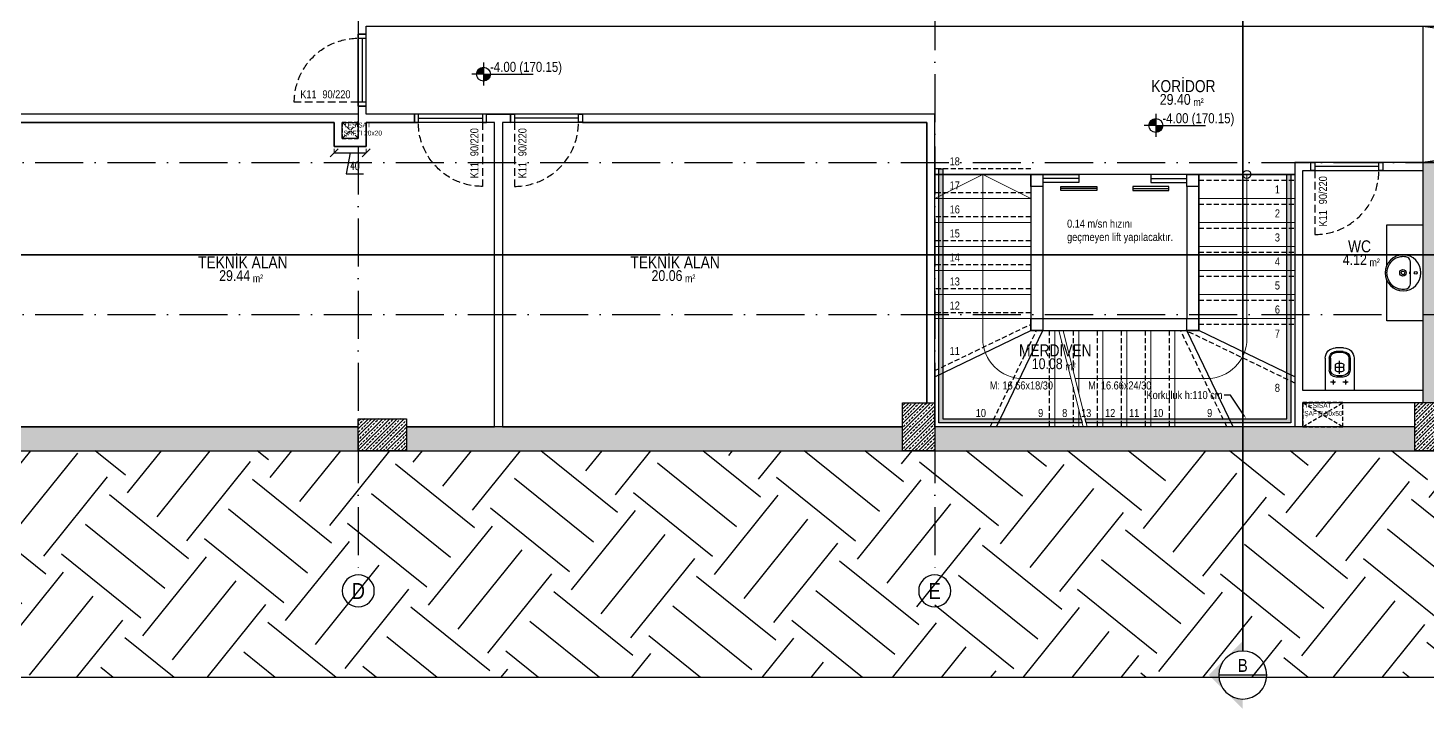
# Model space of a CAD drawing. Header units: millimetres. Extents: x 82776 to 137242, y 11666 to 27998.
# Drawn here: x 99979 to 101727, y 21619 to 22469 of the extents above; entities that cross this region are included whole.
import ezdxf
from ezdxf import colors
from ezdxf.entities.mleader import LeaderData, LeaderLine
from ezdxf.enums import TextEntityAlignment as Align
from ezdxf.math import Vec2, Vec3

# ---------------------------------------------------------------- set-up
doc = ezdxf.new("R2010")
doc.units = ezdxf.units.MM
for name, pattern in [('( Hidden )', [0.375, 0.25, -0.125]), ('ACAD_ISO10W100', [18, 12, -3, 0, -3]), ('DASHED', [15, 10, -5]), ('GC5102G0200$0$HIDDEN', [9.525, 6.35, -3.175])]:
    doc.linetypes.add(name, pattern=pattern)
doc.layers.add('0_IFC_Area', color=100, linetype='Continuous', plot=False)
for name, color, linetype in [('0_IFC_Dimension_Interior_Horizontal_50', 253, 'Continuous'), ('0_IFC_Door_Text', 11, 'Continuous'), ('0_IFC_Elevation_3', 21, 'Continuous'), ('0_IFC_Grid', 14, 'ACAD_ISO10W100'), ('0_IFC_Grid_Text_100', 14, 'Continuous'), ('0_IFC_Hatch', 250, 'Continuous'), ('0_IFC_Hatch_Structure', 251, 'Continuous'), ('0_IFC_Notation_Level_200', 160, 'Continuous'), ('0_IFC_Notation_Section_50', 10, 'Continuous'), ('0_IFC_Room_Text(No)_50', 12, 'Continuous'), ('0_IFC_Stair_Text', 221, 'Continuous'), ('0_IFC_Steelsection', 20, 'Continuous'), ('0_IFC_Text_Explanation_50', 231, 'Continuous'), ('1_IFC_Concrete_Section', 50, 'Continuous'), ('1_IFC_Door', 83, 'Continuous'), ('1_IFC_Stair', 210, 'Continuous'), ('1_IFC_Stair_Concrete', 252, '( Hidden )'), ('2_IFC_Handrail', 181, 'Continuous'), ('2_IFC_Wall', 130, 'Continuous'), ('3_IFC_Window', 136, 'Continuous'), ('5_IFC_Mechanical_Shaft', 132, 'Continuous'), ('6_IFC_Furniture_WC', 64, 'Continuous')]:
    doc.layers.add(name, color=color, linetype=linetype)
doc.layers.add('ZZZZ', color=6, linetype='Continuous', lineweight=0)
doc.styles.add('IFC_TEXT', font='ARIALN.TTF')
doc.styles.add('IFC_TEXT_DIM', font='romans.shx', dxfattribs={"width": 0.7})
doc.dimstyles.new('IFC_Dim50', dxfattribs={"dimtxt": 10, "dimasz": 10, "dimexe": 0.00125, "dimexo": 0.000625, "dimgap": 5, "dimtad": 1, "dimdec": 4, "dimrnd": 0.5, "dimzin": 9, "dimtxsty": 'IFC_TEXT_DIM', "dimblk": 'OBLIQUE', "dimcen": -2.5, "dimclrd": 256, "dimclre": 256, "dimclrt": 256, "dimazin": 0, "dimtfac": 1, "dimtdec": 4, "dimtix": 1, "dimtmove": 1, "dimatfit": 3, "dimfxl": 5, "dimfxlon": 1, "dimtfillclr": 256, "dimlwd": -1, "dimlwe": 5, "dimarcsym": 0})
pattern_1 = [(225, (-98017.972, -21881.323), (4.49012806, -4.49012806), []), (225, (-98022.462, -21881.323), (4.49012806, -4.49012806), [3.175, -1.5875])]
pattern_2 = [(225, (-94669.722, -21180.152), (4.49012806, -4.49012806), []), (225, (-94674.212, -21180.152), (4.49012806, -4.49012806), [3.175, -1.5875])]

# ---------------------------------------------------------------- blocks, each defined once
blk = doc.blocks.new('B NK ST')
at = {"layer": '0_IFC_Hatch_Structure', "transparency": 33554687}
h = blk.add_hatch(dxfattribs=at)
h.set_pattern_fill('ANSI33', color=256, angle=180)
h.set_pattern_definition(pattern_1)
h.paths.add_polyline_path([(1360, 59.9), (1360, -0.1), (1320, -0.1), (1320, 59.9)])
h = blk.add_hatch(dxfattribs=at)
h.set_pattern_fill('ANSI33', color=256, angle=180)
h.set_pattern_definition(pattern_1)
h.paths.add_polyline_path([(1960, 60), (2000, 60), (2000, 0), (1960, 0)])
h = blk.add_hatch(dxfattribs=at)
h.set_pattern_fill('ANSI33', color=256, angle=180)
h.set_pattern_definition(pattern_1)
h.paths.add_polyline_path([(640, 0), (640, 40), (700, 40), (700, 0)])
at = {"layer": '0_IFC_Steelsection'}
for points in [[(1495, 330), (1480, 330), (1480, 345), (1495, 345)], [(1690, 330), (1675, 330), (1675, 345), (1690, 345)], [(1495, 150), (1480, 150), (1480, 165), (1495, 165)], [(1690, 150), (1675, 150), (1675, 165), (1690, 165)]]:
    blk.add_lwpolyline(points, close=True, dxfattribs=at)
at = {"layer": '1_IFC_Concrete_Section'}
for points in [[(1360, 59.9), (1360, -0.1), (1320, -0.1), (1320, 59.9)], [(1960, 60), (2000, 60), (2000, 0), (1960, 0)], [(640, 0), (640, 40), (700, 40), (700, 0)]]:
    blk.add_lwpolyline(points, close=True, dxfattribs=at)
at = {"layer": '3_IFC_Window'}
for points in [[(1495, 345), (1540, 345), (1540, 335), (1495, 335)], [(1540, 340), (1495, 340)], [(1675, 345), (1630, 345), (1630, 335), (1675, 335)], [(1630, 340), (1675, 340)], [(1480, 330), (1480, 165)], [(1495, 330), (1495, 165)], [(1675, 330), (1675, 165)], [(1690, 330), (1690, 165)], [(1495, 165), (1675, 165)], [(1495, 150), (1675, 150)]]:
    blk.add_lwpolyline(points, dxfattribs=at)
at = {"layer": '3_IFC_Window', "elevation": -15965.8}
for points in [[(1517.5, 329.8), (1562.5, 329.8), (1562.5, 324.8), (1517.5, 324.8)], [(1652.5, 329.8), (1607.5, 329.8), (1607.5, 324.8), (1652.5, 324.8)]]:
    blk.add_lwpolyline(points, close=True, dxfattribs=at)
for points in [[(1562.5, 327.3), (1517.5, 327.3)], [(1607.5, 327.3), (1652.5, 327.3)]]:
    blk.add_lwpolyline(points, dxfattribs=at)
at = {"layer": '0_IFC_Text_Explanation_50', "insert": (1661.5, 288.5, 425.7), "char_height": 10, "attachment_point": 3, "style": 'IFC_TEXT'}
blk.add_mtext_dynamic_manual_height_columns('\\pxql;0.14 m/sn hızını geçmeyen lift yapılacaktır. ', width=136.083, gutter_width=6.25, heights=[0], dxfattribs=at)
blk = doc.blocks.new('B B1 ST')
at = {"layer": '0_IFC_Hatch_Structure', "transparency": 33554687}
h = blk.add_hatch(dxfattribs=at)
h.set_pattern_fill('ANSI33', color=256, angle=180)
h.set_pattern_definition(pattern_2)
h.paths.add_polyline_path([(2000, 330), (2590, 330), (2590, 360), (1970, 360), (1970, 60), (2000, 60), (2000, 330)])
h = blk.add_hatch(dxfattribs=at)
h.set_pattern_fill('ANSI33', color=256, angle=180)
h.set_pattern_definition([(225, (-95989.7425, -21180.262), (4.49012806, -4.49012806), []), (225, (-95994.2326, -21180.262), (4.49012806, -4.49012806), [3.175, -1.5875])])
h.paths.add_polyline_path([(60, -0.1), (640, -0.1), (640, 29.9), (60, 29.9)])
h = blk.add_hatch(dxfattribs=at)
h.set_pattern_fill('ANSI33', color=256, angle=180)
h.set_pattern_definition([(225, (-95309.722, -21180.262), (4.49012806, -4.49012806), []), (225, (-95314.212, -21180.262), (4.49012806, -4.49012806), [3.175, -1.5875])])
h.paths.add_polyline_path([(700, -0.1), (1320, -0.1), (1320, 29.9), (700, 29.9)])
h = blk.add_hatch(dxfattribs=at)
h.set_pattern_fill('ANSI33', color=256, angle=180)
h.set_pattern_definition(pattern_2)
h.paths.add_polyline_path([(1360, 0), (1960, 0), (1960, 30), (1360, 30)])
at = {"layer": '1_IFC_Concrete_Section', "elevation": 425.7}
blk.add_lwpolyline([(2000, 330), (2590, 330), (2590, 360), (1970, 360), (1970, 60), (2000, 60), (2000, 330)], close=True, dxfattribs=at)
at = {"layer": '1_IFC_Concrete_Section'}
for points in [[(60, -0.1), (640, -0.1), (640, 29.9), (60, 29.9)], [(700, -0.1), (1320, -0.1), (1320, 29.9), (700, 29.9)], [(1360, 0), (1960, 0), (1960, 30), (1360, 30)]]:
    blk.add_lwpolyline(points, close=True, dxfattribs=at)
blk.add_blockref('B NK ST', (0, 0))
blk = doc.blocks.new('0_IFC_AXIS_TEXT_100')
at = {"layer": '0_IFC_Grid_Text_100'}
blk.add_circle((0, 1000), 1000, dxfattribs=at)
at = {"layer": '0_IFC_Grid_Text_100', "style": 'IFC_TEXT'}
blk.add_attdef('AXIS_NO', text='', height=1000, dxfattribs=at).set_placement((0, 993), align=Align.MIDDLE_CENTER)
blk = doc.blocks.new('B_B1 AKS')
at = {"layer": '0_IFC_Grid', "ltscale": 5}
for points in [[(640, 1461.13881), (640, -155)], [(1360, 1461.13881), (1360, -155)], [(-1025, 360), (2715, 360)], [(-1025, 170), (2715, 170)], [(-1025, 0), (2715, 0)]]:
    blk.add_lwpolyline(points, dxfattribs=at)
ref = blk.add_blockref('0_IFC_AXIS_TEXT_100', (640.00262, -195), dxfattribs=dict(xscale=-0.02, yscale=0.02, zscale=0.02, rotation=0.0064968962269241))
ref.add_attrib('AXIS_NO', 'D', dxfattribs={"layer": '0_IFC_Grid_Text_100', "height": 20, "rotation": 0.0064969, "style": 'IFC_TEXT'}).set_placement((640.00037, -175.14568), align=Align.MIDDLE_CENTER)
ref = blk.add_blockref('0_IFC_AXIS_TEXT_100', (1360.00262, -195), dxfattribs=dict(xscale=-0.02, yscale=0.02, zscale=0.02, rotation=0.0064968962269241))
ref.add_attrib('AXIS_NO', 'E', dxfattribs={"layer": '0_IFC_Grid_Text_100', "height": 20, "rotation": 0.0064969, "style": 'IFC_TEXT'}).set_placement((1360.00037, -175.14568), align=Align.MIDDLE_CENTER)
blk = doc.blocks.new('0_IFC_DOOR_TAG_50')
at = {"layer": '0_IFC_Door_Text', "style": 'IFC_TEXT'}
for tag, p in [('DOOR_TYPE', (0, 0)), ('DOOR_SIZE', (27.7, 0))]:
    blk.add_attdef(tag, p, '', height=10, dxfattribs=at)
blk = doc.blocks.new('B_B1_KAPI POZU')
at = {"transparency": 33554687}
blk.add_blockref('0_IFC_DOOR_TAG_50', (-1432.5, 440, 425.7), dxfattribs=at).add_auto_attribs({'DOOR_TYPE': 'K11', 'DOOR_SIZE': '90/220'})
at = {"transparency": 33554687, "rotation": 90}
for p in [(-1210, 340, 425.7), (-1150, 340, 425.7), (-150, 280, 425.7)]:
    blk.add_blockref('0_IFC_DOOR_TAG_50', p, dxfattribs=at).add_auto_attribs({'DOOR_TYPE': 'K11', 'DOOR_SIZE': '90/220'})
blk = doc.blocks.new('0_IFC_ROOM_TEXT_50')
at = {"layer": '0_IFC_Room_Text(No)_50', "insert": (13.2, -40), "char_height": 9.62, "attachment_point": 1, "style": 'IFC_TEXT'}
blk.add_mtext_dynamic_manual_height_columns('m²', width=16.695, gutter_width=6.88, heights=[0], dxfattribs=at)
at = {"layer": '0_IFC_Room_Text(No)_50', "style": 'IFC_TEXT'}
blk.add_attdef('ROOM_NUMBER', text='', height=7.7, dxfattribs=at).set_placement((0.7, -10.7), align=Align.CENTER)
blk.add_attdef('ROOM_NAME', text='', height=13.5, dxfattribs=at).set_placement((0.7, -24.8), align=Align.MIDDLE_CENTER)
blk.add_attdef('AREA', text='', height=13.5, dxfattribs=at).set_placement((9.8, -49.7), align=Align.RIGHT)
at = {"layer": '0_IFC_Text_Explanation_50', "style": 'IFC_TEXT', "flags": 1}
for tag, p in [('DÖŞEME:', (-41.1, -64.4)), ('DUVAR:', (-41.1, -75.5)), ('TAVAN:', (-41.1, -86.7))]:
    blk.add_attdef(tag, p, '', height=7.7, dxfattribs=at)
blk = doc.blocks.new('A_B1_NET ALAN')
at = {"layer": '0_IFC_Area'}
for points in [[(-1360, 420), (-2870, 420), (-2870, 545), (-1970, 545), (-1970, 560), (-1360, 560)], [(-1350, 420), (-1350, 530), (590, 530), (590, 360), (-190, 360), (-190, 345), (-640, 345), (-640, 420)]]:
    blk.add_lwpolyline(points, close=True, dxfattribs=at)
at = {"layer": '0_IFC_Area', "elevation": 425.7}
for points in [[(-1940, 29.9), (-1360, 29.9), (-1360, 40), (-1300, 40), (-1300, 29.9), (-1190, 29.9), (-1190, 410), (-1350, 410), (-1350, 380), (-1390, 380), (-1390, 410), (-1970, 410), (-1970, 40), (-1940, 40)], [(-1180, 29.9), (-680, 29.9), (-680, 59.9), (-650, 59.9), (-650, 410), (-1180, 410)], [(-30, 75), (-180, 75), (-180, 350), (-30, 350)], [(-190, 30), (-640, 30), (-640, 345), (-520, 345), (-520, 150), (-310, 150), (-310, 345), (-190, 345)]]:
    blk.add_lwpolyline(points, close=True, dxfattribs=at)
ref = blk.add_blockref('0_IFC_ROOM_TEXT_50', (-330, 480))
ref.add_attrib('ROOM_NAME', 'KORİDOR', dxfattribs={"layer": '0_IFC_Room_Text(No)_50', "height": 15, "style": 'IFC_TEXT'}).set_placement((-329.3, 455.2), align=Align.MIDDLE_CENTER)
ref.add_attrib('AREA', '29.40', dxfattribs={"layer": '0_IFC_Room_Text(No)_50', "height": 13.47, "style": 'IFC_TEXT'}).set_placement((-320.2, 431.9), align=Align.RIGHT)
ref = blk.add_blockref('0_IFC_ROOM_TEXT_50', (-110, 280, 425.7))
ref.add_attrib('ROOM_NAME', 'WC', dxfattribs={"layer": '0_IFC_Room_Text(No)_50', "height": 15, "style": 'IFC_TEXT'}).set_placement((-109.3, 255.2, 425.7), align=Align.MIDDLE_CENTER)
ref.add_attrib('AREA', '4.12', dxfattribs={"layer": '0_IFC_Room_Text(No)_50', "height": 13.47, "style": 'IFC_TEXT'}).set_placement((-100.1, 231.9, 425.7), align=Align.RIGHT)
ref = blk.add_blockref('0_IFC_ROOM_TEXT_50', (-1505, 260, 425.7))
ref.add_attrib('ROOM_NAME', 'TEKNİK ALAN', dxfattribs={"layer": '0_IFC_Room_Text(No)_50', "height": 15, "style": 'IFC_TEXT'}).set_placement((-1504.3, 235.2, 425.7), align=Align.MIDDLE_CENTER)
ref.add_attrib('AREA', '29.44', dxfattribs={"layer": '0_IFC_Room_Text(No)_50', "height": 13.47, "style": 'IFC_TEXT'}).set_placement((-1495.2, 211.9, 425.7), align=Align.RIGHT)
ref = blk.add_blockref('0_IFC_ROOM_TEXT_50', (-965, 260, 425.7))
ref.add_attrib('ROOM_NAME', 'TEKNİK ALAN', dxfattribs={"layer": '0_IFC_Room_Text(No)_50', "height": 15, "style": 'IFC_TEXT'}).set_placement((-964.3, 235.2, 425.7), align=Align.MIDDLE_CENTER)
ref.add_attrib('AREA', '20.06', dxfattribs={"layer": '0_IFC_Room_Text(No)_50', "height": 13.47, "style": 'IFC_TEXT'}).set_placement((-955.1, 211.9, 425.7), align=Align.RIGHT)
ref = blk.add_blockref('0_IFC_ROOM_TEXT_50', (-490, 150, -1518.3))
ref.add_attrib('ROOM_NAME', 'MERDİVEN', dxfattribs={"layer": '0_IFC_Room_Text(No)_50', "height": 15, "style": 'IFC_TEXT'}).set_placement((-489.3, 125.2, -1518.3), align=Align.MIDDLE_CENTER)
ref.add_attrib('AREA', '10.08', dxfattribs={"layer": '0_IFC_Room_Text(No)_50', "height": 13.47, "style": 'IFC_TEXT'}).set_placement((-480.1, 101.9, -1518.3), align=Align.RIGHT)
blk = doc.blocks.new('_Oblique')
at = {"color": 0, "linetype": 'ByBlock', "lineweight": -2}
blk.add_line((-0.5, -0.5), (0.5, 0.5), dxfattribs=at)
blk = doc.blocks.new('*D824')
at = {"layer": '0_IFC_Dimension_Interior_Horizontal_50', "lineweight": 5, "transparency": 16777216}
for p, q in [((1510, 237.1), (1510, 232.1)), ((1550, 237.1), (1550, 232.1))]:
    blk.add_line(p, q, dxfattribs=at)
at = {"layer": '0_IFC_Dimension_Interior_Horizontal_50', "transparency": 16777216}
for p, q in [((1510, 232.1), (1550, 232.1)), ((1530, 232.1), (1525, 205.8)), ((1525, 205.8), (1546.3, 205.8))]:
    blk.add_line(p, q, dxfattribs=at)
at = {"layer": 'Defpoints', "color": 0, "transparency": 16777216}
for p in [(1510, 247.1), (1550, 240), (1550, 232.1)]:
    blk.add_point(p, dxfattribs=at)
at = {"layer": '0_IFC_Dimension_Interior_Horizontal_50', "transparency": 16777216, "xscale": 10, "yscale": 10, "zscale": 10, "rotation": 180}
blk.add_blockref('_Oblique', (1510, 232.1), dxfattribs=at)
at = {"layer": '0_IFC_Dimension_Interior_Horizontal_50', "transparency": 16777216, "xscale": 10, "yscale": 10, "zscale": 10}
blk.add_blockref('_Oblique', (1550, 232.1), dxfattribs=at)
at = {"layer": '0_IFC_Dimension_Interior_Horizontal_50', "transparency": 16777216, "insert": (1535.7, 215.8), "char_height": 10, "attachment_point": 5, "style": 'IFC_TEXT_DIM'}
blk.add_mtext('40', dxfattribs=at)
blk = doc.blocks.new('B B1 SAFTLAR')
at = {"layer": '5_IFC_Mechanical_Shaft', "linetype": '( Hidden )', "ltscale": 20, "transparency": 33554687, "elevation": 1277.2}
for points in [[(-1380, 390), (-1360, 390), (-1360, 410), (-1380, 410)], [(-180, 30), (-130, 30), (-130, 60), (-180, 60)]]:
    blk.add_lwpolyline(points, close=True, dxfattribs=at)
for points in [[(-1380, 410), (-1360, 390)], [(-1380, 390), (-1360, 410)], [(-180, 30), (-130, 60)], [(-180, 60), (-130, 30)]]:
    blk.add_lwpolyline(points, dxfattribs=at)
at = {"layer": '0_IFC_Text_Explanation_50', "char_height": 6, "attachment_point": 1, "style": 'IFC_TEXT'}
for s, insert in [('\\pxql;TESİSAT\\PŞAFTI 20x20', (-1378.4, 409.6, 1277.2)), ('\\pxql;TESİSAT\\PŞAFTI 30x50', (-178.4, 59.6, 1277.2))]:
    blk.add_mtext_dynamic_manual_height_columns(s, width=93.331, gutter_width=12.5, heights=[0], dxfattribs=dict(at, insert=insert))
blk = doc.blocks.new('*U1083')
at = {"layer": '0_IFC_Room_Text(No)_50'}
h = blk.add_hatch(color=256, dxfattribs=at)
h.paths.add_polyline_path([(1061, 0), (530, 530, -0.414214), (530, -530)])
h.paths.add_polyline_path([(530, -530, -0.198912), (0, -750), (0, -1061)])
h.paths.add_polyline_path([(530, 530), (0, 1061), (0, 750, -0.198912)])
at = {"layer": '0_IFC_Room_Text(No)_50', "linetype": 'Continuous'}
blk.add_line((-750, 0), (750, 0), dxfattribs=at)
blk.add_circle((0, 0), 750, dxfattribs=at)
at = {"layer": '0_IFC_Room_Text(No)_50', "style": 'IFC_TEXT'}
blk.add_attdef('NO', text='', height=400, dxfattribs=at).set_placement((0, 100), align=Align.CENTER)
for p in [(0, -100), (0, -374)]:
    blk.add_attdef('SHEET', text='', height=200, dxfattribs=at).set_placement(p, align=Align.TOP_CENTER)
blk = doc.blocks.new('B BLOK_KESIT YERLERI_B1')
at = {"layer": '0_IFC_Notation_Section_50', "linetype": 'DASHED', "ltscale": 3, "const_width": 2}
blk.add_lwpolyline([(0, -494.6), (0, 1235.4)], dxfattribs=at)
at = {"layer": '0_IFC_Notation_Section_50', "linetype": 'DASHED', "ltscale": 3, "const_width": 2, "elevation": -425.7}
blk.add_lwpolyline([(-2833.8, 0), (1025.2, 0)], dxfattribs=at)
ref = blk.add_blockref('*U1083', (0, -524.6), dxfattribs=dict(xscale=-0.0400000000259542, yscale=0.0400000000259542, zscale=0.0400000000259542))
ref.add_attrib('NO', 'B', dxfattribs={"layer": '0_IFC_Room_Text(No)_50', "height": 16, "style": 'IFC_TEXT'}).set_placement((0, -520.6), align=Align.CENTER)
blk = doc.blocks.new('*U688')
at = {"layer": '0_IFC_Hatch_Structure'}
blk.add_lwpolyline([(0, 0), (-90, 0)], dxfattribs=at)
at = {"layer": '1_IFC_Door', "linetype": 'GC5102G0200$0$HIDDEN', "ltscale": 1.5}
blk.add_lwpolyline([(-5, 0), (-5, 80)], dxfattribs=at)
at = {"layer": '1_IFC_Door'}
for points in [[(-85, 0), (-85, -10), (-90, -10), (-90, 0), (-85, 0)], [(-85, -5), (-5, -5), (-5, 0), (-85, 0)]]:
    blk.add_lwpolyline(points, dxfattribs=at)
blk.add_lwpolyline([(-5, -10), (-5, 0), (0, 0), (0, -10)], close=True, dxfattribs=at)
at = {"layer": '1_IFC_Door', "linetype": 'GC5102G0200$0$HIDDEN', "ltscale": 1.5}
blk.add_arc((-5, 0), 80, 90, 180, dxfattribs=at)
blk = doc.blocks.new('*U1587')
at = {"layer": '0_IFC_Hatch_Structure'}
blk.add_lwpolyline([(0, 0), (-90, 0)], dxfattribs=at)
at = {"layer": '1_IFC_Door', "linetype": 'GC5102G0200$0$HIDDEN', "ltscale": 1.5}
blk.add_lwpolyline([(-5, 0), (-5, 80)], dxfattribs=at)
at = {"layer": '1_IFC_Door'}
for points in [[(-85, 0), (-85, -10), (-90, -10), (-90, 0), (-85, 0)], [(-85, -5), (-5, -5), (-5, 0), (-85, 0)]]:
    blk.add_lwpolyline(points, dxfattribs=at)
blk.add_lwpolyline([(-5, -10), (-5, 0), (0, 0), (0, -10)], close=True, dxfattribs=at)
at = {"layer": '1_IFC_Door', "linetype": 'GC5102G0200$0$HIDDEN', "ltscale": 1.5}
blk.add_arc((-5, 0), 80, 90, 180, dxfattribs=at)
blk = doc.blocks.new('*U1590')
at = {"layer": '0_IFC_Hatch_Structure'}
blk.add_lwpolyline([(0, 0), (-90, 0)], dxfattribs=at)
at = {"layer": '1_IFC_Door', "linetype": 'GC5102G0200$0$HIDDEN', "ltscale": 1.5}
blk.add_lwpolyline([(-5, 0), (-5, 80)], dxfattribs=at)
at = {"layer": '1_IFC_Door'}
for points in [[(-85, 0), (-85, -10), (-90, -10), (-90, 0), (-85, 0)], [(-85, -5), (-5, -5), (-5, 0), (-85, 0)]]:
    blk.add_lwpolyline(points, dxfattribs=at)
blk.add_lwpolyline([(-5, -10), (-5, 0), (0, 0), (0, -10)], close=True, dxfattribs=at)
at = {"layer": '1_IFC_Door', "linetype": 'GC5102G0200$0$HIDDEN', "ltscale": 1.5}
blk.add_arc((-5, 0), 80, 90, 180, dxfattribs=at)
blk = doc.blocks.new('*U1504')
at = {"layer": '0_IFC_Hatch_Structure'}
blk.add_lwpolyline([(0, 0), (-90, 0)], dxfattribs=at)
at = {"layer": '1_IFC_Door', "linetype": 'GC5102G0200$0$HIDDEN', "ltscale": 1.5}
blk.add_lwpolyline([(-5, 0), (-5, 80)], dxfattribs=at)
at = {"layer": '1_IFC_Door'}
for points in [[(-85, 0), (-85, -10), (-90, -10), (-90, 0), (-85, 0)], [(-85, -5), (-5, -5), (-5, 0), (-85, 0)]]:
    blk.add_lwpolyline(points, dxfattribs=at)
blk.add_lwpolyline([(-5, -10), (-5, 0), (0, 0), (0, -10)], close=True, dxfattribs=at)
at = {"layer": '1_IFC_Door', "linetype": 'GC5102G0200$0$HIDDEN', "ltscale": 1.5}
blk.add_arc((-5, 0), 80, 90, 180, dxfattribs=at)
blk = doc.blocks.new('IFC_KLOZET')
blk.add_wipeout([(-18, 0), (18, 0), (18, -40.4), (18, -40.4), (18, -41.3), (17.9, -41.8), (17.6, -43.5), (16.5, -46.3), (15.2, -48.4), (14.5, -49.2), (14.2, -49.5), (12.9, -50.6), (12.2, -51.2), (11.5, -51.6), (10, -52.3), (8.7, -52.8), (7.6, -53.1), (6.8, -53.2), (6.2, -53.3), (5.3, -53.3), (-5, -53.4), (-6.5, -53.3), (-7.8, -53), (-9.5, -52.5), (-10, -52.3), (-11, -51.9), (-12, -51.3), (-13.4, -50.2), (-13.7, -50), (-14.2, -49.5), (-15.1, -48.5), (-16, -47.2), (-17, -45), (-17.5, -43.7), (-17.8, -42.5), (-17.9, -41.3), (-18, -40.4)]).dxf.layer = '6_IFC_Furniture_WC'
at = {"layer": '6_IFC_Furniture_WC'}
for p, q in [((-18, -40.4), (-18, 0)), ((18, -40.4), (18, 0)), ((-5, -10.4), (-11.4, -10.4)), ((-7.8, -7.8), (-7.8, -13.5)), ((4.5, -16.9), (-4.5, -16.9)), ((10.5, -10.4), (4.1, -10.4)), ((7.8, -7.8), (7.8, -13.5)), ((-13, -40.4), (-13, -25.4)), ((-11.6, -40.4), (-11.6, -26.8)), ((5.5, -28.9), (-6.1, -28.9)), ((-5.4, -26.5), (-5.4, -31.3)), ((3.3, -18.5), (-3.3, -18.5)), ((2.4, -23.5), (-2.4, -23.5)), ((-2.4, -34.3), (2.4, -34.3)), ((0, -20.9), (0, -37.3)), ((5.4, -26.5), (5.4, -31.3)), ((11.6, -40.4), (11.6, -26.8)), ((13, -40.4), (13, -25.4)), ((4.5, -47.5), (-4.5, -47.5)), ((4.5, -48.9), (-4.5, -48.9)), ((5, -53.4), (-5, -53.4))]:
    blk.add_line(p, q, dxfattribs=at)
blk.add_lwpolyline([(18, 0), (-18, 0)], dxfattribs=at)
for centre in [(-7.8, -10.4), (7.8, -10.4)]:
    blk.add_circle(centre, 0.75, dxfattribs=at)
for centre, radius, start, end in [((-4.5, -25.4), 8.5, 90, 180), ((-7.8, -10.4), 0.75, 90, 270), ((-7.8, -10.4), 0.75, 270, 90), ((4.5, -25.4), 8.5, 0, 90), ((7.8, -10.4), 0.75, 90, 270), ((7.8, -10.4), 0.75, 270, 90), ((-3.3, -26.8), 8.3, 90, 180), ((-2.4, -26.5), 3, 90, 180), ((-2.4, -31.3), 3, 180, 270), ((2.4, -26.5), 3, 0, 90), ((2.4, -31.3), 3, 270, 0), ((3.3, -26.8), 8.3, 0, 90), ((-5, -40.4), 13, 180, 270), ((-4.5, -40.4), 8.5, 180, 270), ((-4.5, -40.4), 7.1, 180, 270), ((4.5, -40.4), 8.5, 270, 0), ((4.5, -40.4), 7.1, 270, 0), ((5, -40.4), 13, 270, 0)]:
    blk.add_arc(centre, radius, start, end, dxfattribs=at)
blk = doc.blocks.new('*U1591')
blk.add_wipeout([(-60, 0), (-60, -45), (60, -45), (60, 0)]).dxf.layer = '6_IFC_Furniture_WC'
at = {"layer": '6_IFC_Furniture_WC'}
blk.add_lwpolyline([(-60, 0), (60, 0), (60, -45), (-60, -45)], close=True, dxfattribs=at)
blk.add_wipeout([(22.4, -24.9), (21.9, -29.3), (20.6, -33.5), (18.6, -37.4), (15.8, -40.8), (12.4, -43.6), (8.5, -45.6), (4.3, -46.9), (-0.1, -47.4), (-4.4, -46.9), (-8.6, -45.7), (-12.5, -43.6), (-15.9, -40.8), (-18.7, -37.4), (-20.8, -33.5), (-22, -29.3), (-22.5, -24.9), (-22, -20.6), (-20.8, -16.4), (-18.7, -12.5), (-15.9, -9.1), (-12.5, -6.3), (-8.6, -4.2), (-4.4, -3), (-0.1, -2.5), (4.3, -3), (8.5, -4.2), (12.4, -6.3), (15.8, -9.1), (18.6, -12.5), (20.6, -16.4), (21.9, -20.6)])
at = {"layer": '6_IFC_Furniture_WC', "transparency": 33554687}
for centre, radius in [((0, -9.1), 1.75), ((0, -25), 4.09), ((0, -25), 2.25)]:
    blk.add_circle(centre, radius, dxfattribs=at)
for centre, radius, start, end in [((-0.1, -24.9), 22.4, 270.1581, 269.7844), ((-14.2, -21.7), 5.74, 118.7614, 150.625), ((-13.5, -23.1), 7.33, 90.3663, 118.8117), ((2, -572.4), 556.9, 90.2048, 91.5951), ((-2, -572.4), 556.9, 88.4049, 89.7952), ((13.5, -23.1), 7.33, 61.1883, 89.6337), ((14.2, -21.7), 5.74, 29.375, 61.2386), ((0, -25), 20.3, 169.739, 180.2052), ((0.1, -25), 20.4, 180.1324, 197.4867), ((-11.4, -22.6), 8.67, 154.5114, 172.0909), ((-0.1, -25.1), 20.2, 197.4163, 229.8264), ((0.1, -25.1), 20.2, 310.1736, 342.5837), ((11.4, -22.6), 8.67, 7.9091, 25.4886), ((-0.1, -25), 20.4, 342.5133, 359.8676), ((0, -25), 20.3, 359.7948, 10.261), ((0, -25), 20.3, 229.7464, 252.6938), ((0, -25.1), 20.3, 252.6529, 269.9724), ((0, -25.1), 20.3, 270.0276, 287.3471), ((0, -25), 20.3, 287.3062, 310.2536)]:
    blk.add_arc(centre, radius, start, end, dxfattribs=at)
blk.add_ellipse((0, -16.4), major_axis=(-1.19, 0), ratio=0.133501, dxfattribs=at)
blk = doc.blocks.new('0_IFC_NOTATION_LEVEL_200')
at = {"layer": '0_IFC_Notation_Level_200'}
h = blk.add_hatch(color=256, dxfattribs=at)
h.dxf.hatch_style = 1
h.paths.add_polyline_path([(0, 0), (0, 576, 0.4142136), (-576, 0)])
h.paths.add_polyline_path([(0, -576, 0.4142136), (576, 0), (0, 0)])
for p, q in [((0, 0), (-960, 0)), ((0, 960), (0, -960)), ((0, 0), (4154, 0))]:
    blk.add_line(p, q, dxfattribs=at)
blk.add_circle((0, 0), 576, dxfattribs=at)
at = {"layer": '0_IFC_Notation_Level_200', "style": 'IFC_TEXT'}
for tag, p in [('LEVEL_ABOVE', (549, 185)), ('LEVEL_BELOW', (549, -1005))]:
    blk.add_attdef(tag, p, '', height=800, dxfattribs=at)
blk = doc.blocks.new('B_B1_IC OLCU')
at = {"layer": '0_IFC_Dimension_Interior_Horizontal_50'}
dim = blk.add_linear_dim(base=(1549.98598, 232.13915, 425.7431), p1=(1509.98598, 247.13886, 425.7431), p2=(1549.98598, 239.99853, 425.7431), dimstyle='IFC_Dim50', dxfattribs=at)
dim.commit()
dim.dimension.update_dxf_attribs({"geometry": '*D824', "text_midpoint": (1529.98598, 205.82256, 425.7431), "dimtype": 128})
blk = doc.blocks.new('B_B1 PLAN')
at = {"layer": '0_IFC_Hatch'}
h = blk.add_hatch(color=255, dxfattribs=at)
h.dxf.hatch_style = 1
h.paths.add_polyline_path([(1544.1, 35), (1365, 35), (1365, 352), (1370, 352), (1370, 40), (1542.8, 40)])
h = blk.add_hatch(color=255, dxfattribs=at)
h.dxf.hatch_style = 1
h.paths.add_polyline_path([(1548, 40), (1800, 40), (1800, 345), (1805, 345), (1805, 35), (1549.2, 35)])
at = {"layer": '0_IFC_Elevation_3', "elevation": 425.7}
for points in [[(1970, 530), (1970, 360)], [(1970, 530), (2590, 445), (1970, 360)]]:
    blk.add_lwpolyline(points, dxfattribs=at)
at = {"layer": '1_IFC_Stair'}
for points, elevation in [([(1360, 92.2), (1480, 150)], -3036.6), ([(1437.2, 30), (1495, 150)], -1518.3), ([(1732.8, 30), (1675, 150)], -1518.3), ([(1810, 92.2), (1690, 150)], -3036.6)]:
    blk.add_lwpolyline(points, dxfattribs=dict(at, elevation=elevation))
blk.add_circle((1750, 345), 5, dxfattribs=at)
at = {"layer": '1_IFC_Stair_Concrete', "ltscale": 25, "transparency": 33554687}
for points in [[(1480, 352), (1360, 352)], [(1690, 338), (1810, 338)], [(1480, 322), (1360, 322)], [(1690, 308), (1810, 308)], [(1480, 292), (1360, 292)], [(1690, 278), (1810, 278)], [(1480, 262), (1360, 262)], [(1690, 248), (1810, 248)], [(1480, 232), (1360, 232)], [(1690, 218), (1810, 218)], [(1480, 202), (1360, 202)], [(1690, 188), (1810, 188)], [(1480, 172), (1360, 172)], [(1690, 158), (1810, 158)]]:
    blk.add_lwpolyline(points, dxfattribs=at)
for points, elevation in [([(1360, 100), (1480, 157.8)], -3036.6), ([(1429.4, 30), (1487.2, 150)], -1518.3), ([(1503, 150), (1503, 30)], -1518.3), ([(1533, 150), (1533, 99.9)], -1518.3), ([(1563, 150), (1563, 30)], -1518.3), ([(1593, 150), (1593, 30)], -1518.3), ([(1623, 150), (1623, 30)], -1518.3), ([(1653, 150), (1653, 30)], -1518.3), ([(1725, 30), (1667.2, 150)], -1518.3), ([(1810, 84.4), (1673.9, 150)], -3036.6), ([(1533, 79.3), (1533, 30)], -1518.3)]:
    blk.add_lwpolyline(points, dxfattribs=dict(at, elevation=elevation))
at = {"layer": '2_IFC_Handrail'}
for points in [[(1544.1, 35), (1365, 35), (1365, 352), (1370, 352), (1370, 40), (1542.8, 40)], [(1548, 40), (1800, 40), (1800, 345), (1805, 345), (1805, 35), (1549.2, 35)]]:
    blk.add_lwpolyline(points, close=True, dxfattribs=at)
at = {"layer": '2_IFC_Wall', "elevation": 425.7}
for points in [[(640, 530), (640, 520), (650, 520), (650, 530)], [(30, 170), (30, 410), (610, 410), (610, 380), (650, 380), (650, 410), (710, 410), (710, 420), (650, 420), (650, 430), (640, 430), (640, 420), (-270, 420), (-270, 405), (15, 405), (15, 170)], [(810, 29.9), (810, 410), (800, 410), (800, 420), (830, 420), (830, 410), (820, 410), (820, 29.9)], [(1360, 59.9), (1360, 420), (920, 420), (920, 410), (1350, 410), (1350, 59.9)], [(1970, 360), (1920, 360), (1920, 350), (1970, 350)], [(1820, 30), (1820, 60), (1970, 60)]]:
    blk.add_lwpolyline(points, dxfattribs=at)
at = {"layer": '2_IFC_Wall', "elevation": 1277.2}
blk.add_lwpolyline([(620, 410), (640, 410), (640, 390), (620, 390)], close=True, dxfattribs=at)
at = {"layer": 'ZZZZ'}
for points in [[(1480, 345), (1360, 345)], [(1360, 315), (1420, 345), (1480, 315)], [(1690, 345), (1810, 345)], [(1480, 315), (1360, 315)], [(1690, 315), (1810, 315)], [(1480, 285), (1360, 285)], [(1690, 285), (1810, 285)], [(1480, 255), (1360, 255)], [(1690, 255), (1810, 255)], [(1480, 225), (1360, 225)], [(1690, 225), (1810, 225)], [(1480, 195), (1360, 195)], [(1690, 195), (1810, 195)], [(1480, 165), (1360, 165)], [(1690, 165), (1810, 165)]]:
    blk.add_lwpolyline(points, dxfattribs=at)
at = {"layer": 'ZZZZ', "elevation": 425.7}
blk.add_lwpolyline([(1530.3, 90), (1470, 90, -0.414214), (1420, 140), (1420, 345)], format="xyb", dxfattribs=at)
at = {"layer": 'ZZZZ'}
blk.add_lwpolyline([(1750, 345), (1750, 140, -0.414214), (1700, 90), (1535.5, 90)], format="xyb", dxfattribs=at)
at = {"layer": 'ZZZZ', "elevation": -1518.3}
for points in [[(1510, 150), (1510, 30)], [(1515.3, 150), (1545.3, 30)], [(1520.5, 150), (1550.5, 30)], [(1540, 150), (1540, 71.9)], [(1570, 150), (1570, 30)], [(1600, 150), (1600, 30)], [(1630, 150), (1630, 30)], [(1660, 150), (1660, 30)], [(1540, 51.3), (1540, 30)]]:
    blk.add_lwpolyline(points, dxfattribs=at)
at = {"transparency": 33554687}
for name, p, xscale, rotation in [('*U1504', (640, 430, 425.7), -1.000000000000003, 90), ('*U1587', (800, 410, 425.7), -1, 180)]:
    blk.add_blockref(name, p, dxfattribs=dict(at, xscale=xscale, rotation=rotation))
at = {"transparency": 33554687, "rotation": 180.0136262014008}
blk.add_blockref('*U1590', (830, 410, 425.7), dxfattribs=at)
at = {"rotation": 270}
blk.add_blockref('*U1591', (1970, 222, 425.7), dxfattribs=at)
at = {"xscale": -1, "rotation": 179.9999999999385}
blk.add_blockref('IFC_KLOZET', (1865.9, 75, 425.7), dxfattribs=at)
at = {"layer": '0_IFC_Stair_Text', "transparency": 33554687, "char_height": 10, "style": 'IFC_TEXT'}
for s, insert, attachment_point, rotation in [('18', (1378.7, 366.3, 425.7), 1, 360), ('17', (1378.7, 336.3, 425.7), 1, 360), ('1', (1791.3, 331.3, 425.7), 3, 0), ('16', (1378.7, 306.3, 425.7), 1, 360), ('2', (1791.3, 301.3, 425.7), 3, 0), ('15', (1378.7, 276.3, 425.7), 1, 360), ('3', (1791.3, 271.3, 425.7), 3, 0), ('14', (1378.7, 246.3, 425.7), 1, 360), ('4', (1791.3, 241.3, 425.7), 3, 0), ('13', (1378.7, 216.3, 425.7), 1, 360), ('5', (1791.3, 211.3, 425.7), 3, 0), ('12', (1378.7, 186.3, 425.7), 1, 360), ('6', (1791.3, 181.3, 425.7), 3, 0), ('7', (1791.3, 151.3, 425.7), 3, 0), ('11', (1378.7, 129.5, 425.7), 1, 360), ('8', (1791.3, 83.5, -2610.9), 3, 0), ('10', (1424.1, 52.1, 851.5), 3, 0), ('9', (1495.6, 52.1, 851.5), 3, 0), ('8', (1525.6, 52.1, 851.5), 3, 0), ('13', (1555.6, 52.1, 851.5), 3, 0), ('12', (1585.6, 52.1, 851.5), 3, 0), ('11', (1615.6, 52.1, 851.5), 3, 0), ('10', (1645.6, 52.1, 851.5), 3, 0), ('9', (1706.7, 52.1, 851.5), 3, 0)]:
    blk.add_mtext_dynamic_manual_height_columns(s, width=21.116, gutter_width=12.5, heights=[0], dxfattribs=dict(at, insert=insert, attachment_point=attachment_point, rotation=rotation))
at = {"layer": '0_IFC_Stair_Text', "char_height": 10, "attachment_point": 1, "rotation": 0.0142, "style": 'IFC_TEXT'}
for s, insert in [('M: 16.66x18/30', (1428.8, 86.5, 425.7)), ('M: 16.66x24/30', (1551.7, 86.5, 425.7))]:
    blk.add_mtext_dynamic_manual_height_columns(s, width=115.047, gutter_width=12.5, heights=[0], dxfattribs=dict(at, insert=insert))
at = {"layer": '0_IFC_Text_Explanation_50'}
ml = blk.add_multileader_mtext('Standard', dxfattribs=at)
ml.set_content('Korkuluk h:110 cm', color=256, style='IFC_TEXT')
ml.set_leader_properties()
ml.build(insert=Vec2(0, 0))
ctx = ml.context
ctx.base_point, ctx.char_height, ctx.plane_origin = Vec3(1624.2, 69.4), 10, Vec3(1756.5, -13.9)
ctx.text_align_type = 2
notes = []
notes.append((ctx, [(0, (1, 1, 0), (1729.5, 69.4), (-1, 0), 8, [(0, [(1749.3, 40)], 0, [])])]))
ctx.mtext.insert, ctx.mtext.rotation, ctx.mtext.alignment, ctx.mtext.flow_direction = Vec3(1719.5, 74.5), 6.283185, 3, 5
for ctx, leaders in notes:
    for number, flags, end, landing, length, lines in leaders:
        leader = LeaderData()
        leader.index, (leader.has_last_leader_line, leader.has_dogleg_vector, leader.attachment_direction) = number, flags
        leader.last_leader_point, leader.dogleg_vector, leader.dogleg_length = Vec3(end), Vec3(landing), length
        for number, points, colour, breaks in lines:
            line = LeaderLine()
            line.index, line.vertices, line.color, line.breaks = number, Vec3.list(points), colors.encode_raw_color(colour), breaks
            leader.lines.append(line)
        ctx.leaders.append(leader)
at = {"layer": '2_IFC_Wall', "elevation": 425.7}
blk.add_lwpolyline([(1970, 75), (1820, 75), (1820, 350), (1830, 350), (1830, 360), (1810, 360), (1810, 30)], dxfattribs=at)
at = {"transparency": 33554687, "rotation": 180.0000000000614}
blk.add_blockref('*U688', (1830, 350, 425.7), dxfattribs=at)

msp = doc.modelspace()

# ---------------------------------------------------------------- hatches: boundary and pattern name
at = {"layer": '0_IFC_Hatch'}
h = msp.add_hatch(dxfattribs=at)
h.set_pattern_fill('EARTH', color=256, scale=20, angle=51.1352)
h.set_pattern_definition([(51.13519, (-12363.29, -11764.13), (-19.19526, 178.57643), [127, -127]), (51.13519, (-12400.38, -11734.24), (-19.19526, 178.57643), [127, -127]), (51.13519, (-12437.46, -11704.36), (-19.19526, 178.57643), [127, -127]), (141.13519, (-12439.86, -11682.04), (-178.57643, -19.19526), [127, -127]), (141.13519, (-12409.97, -11644.96), (-178.57643, -19.19526), [127, -127]), (141.13519, (-12380.09, -11607.87), (-178.57643, -19.19526), [127, -127])])
h.paths.add_polyline_path([(99151.6, 23276.1), (102351.6, 23276.1), (102351.6, 22501.5), (101751.6, 22501.5), (101751.6, 23171.6), (99751.6, 23171.6), (99751.6, 22516.6), (99151.6, 22516.6)])
h.paths.add_polyline_path([(98817.3, 22467.2), (98851.6, 22467.2), (98851.6, 22081.6), (99351.6, 22081.6), (99351.6, 21976.6), (99751.6, 21976.6), (99751.6, 21941.6), (101751.6, 21941.6), (101751.6, 22271.5), (102351.6, 22271.5), (102351.6, 21941.6), (102416.3, 21941.6), (102416.3, 21658.4), (98817.3, 21658.4)])

# ---------------------------------------------------------------- linework, layer by layer
at = {"layer": '0_IFC_Hatch', "elevation": 425.7}
msp.add_lwpolyline([(98817.3, 22467.2), (98851.6, 22467.2), (98851.6, 22081.6), (99351.6, 22081.6), (99351.6, 21976.6), (99751.6, 21976.6), (99751.6, 21941.6), (101751.6, 21941.6), (101751.6, 22271.5), (102351.6, 22271.5), (102351.6, 21941.6), (102416.3, 21941.6), (102416.3, 21658.4), (98817.3, 21658.4)], close=True, dxfattribs=at)

# ---------------------------------------------------------------- block references
for name, p in [('B_B1 AKS', (99751.6, 21941.6, -425.7)), ('B B1 ST', (99751.6, 21941.6, -425.7)), ('B B1 SAFTLAR', (101751.6, 21941.6, -425.7))]:
    msp.add_blockref(name, p)

# ---------------------------------------------------------------- next in the draw order: block references
msp.add_blockref('B_B1 PLAN', (99751.6, 21941.6, -425.7))

# ---------------------------------------------------------------- next in the draw order: block references
for name, p in [('B BLOK_KESIT YERLERI_B1', (101496.5, 22186.1)), ('B_B1_IC OLCU', (98851.6, 22081.6, -425.7)), ('A_B1_NET ALAN', (101751.6, 21941.6, -425.7)), ('B_B1_KAPI POZU', (101751.6, 21941.6, -425.7))]:
    msp.add_blockref(name, p)
ref = msp.add_blockref('0_IFC_NOTATION_LEVEL_200', (100547.9, 22411.8), dxfattribs=dict(xscale=0.015, yscale=0.015, zscale=0.015))
ref.add_attrib('LEVEL_ABOVE', '-4.00 (170.15)', (100556.1, 22414.6), dxfattribs={"layer": '0_IFC_Notation_Level_200', "height": 12.5, "rotation": 360, "style": 'IFC_TEXT'})
ref = msp.add_blockref('0_IFC_NOTATION_LEVEL_200', (101387.8, 22347.7), dxfattribs=dict(xscale=0.015, yscale=0.015, zscale=0.015))
ref.add_attrib('LEVEL_ABOVE', '-4.00 (170.15)', (101396, 22350.5), dxfattribs={"layer": '0_IFC_Notation_Level_200', "height": 12.5, "rotation": 360, "style": 'IFC_TEXT'})

doc.saveas('drawing.dxf')
